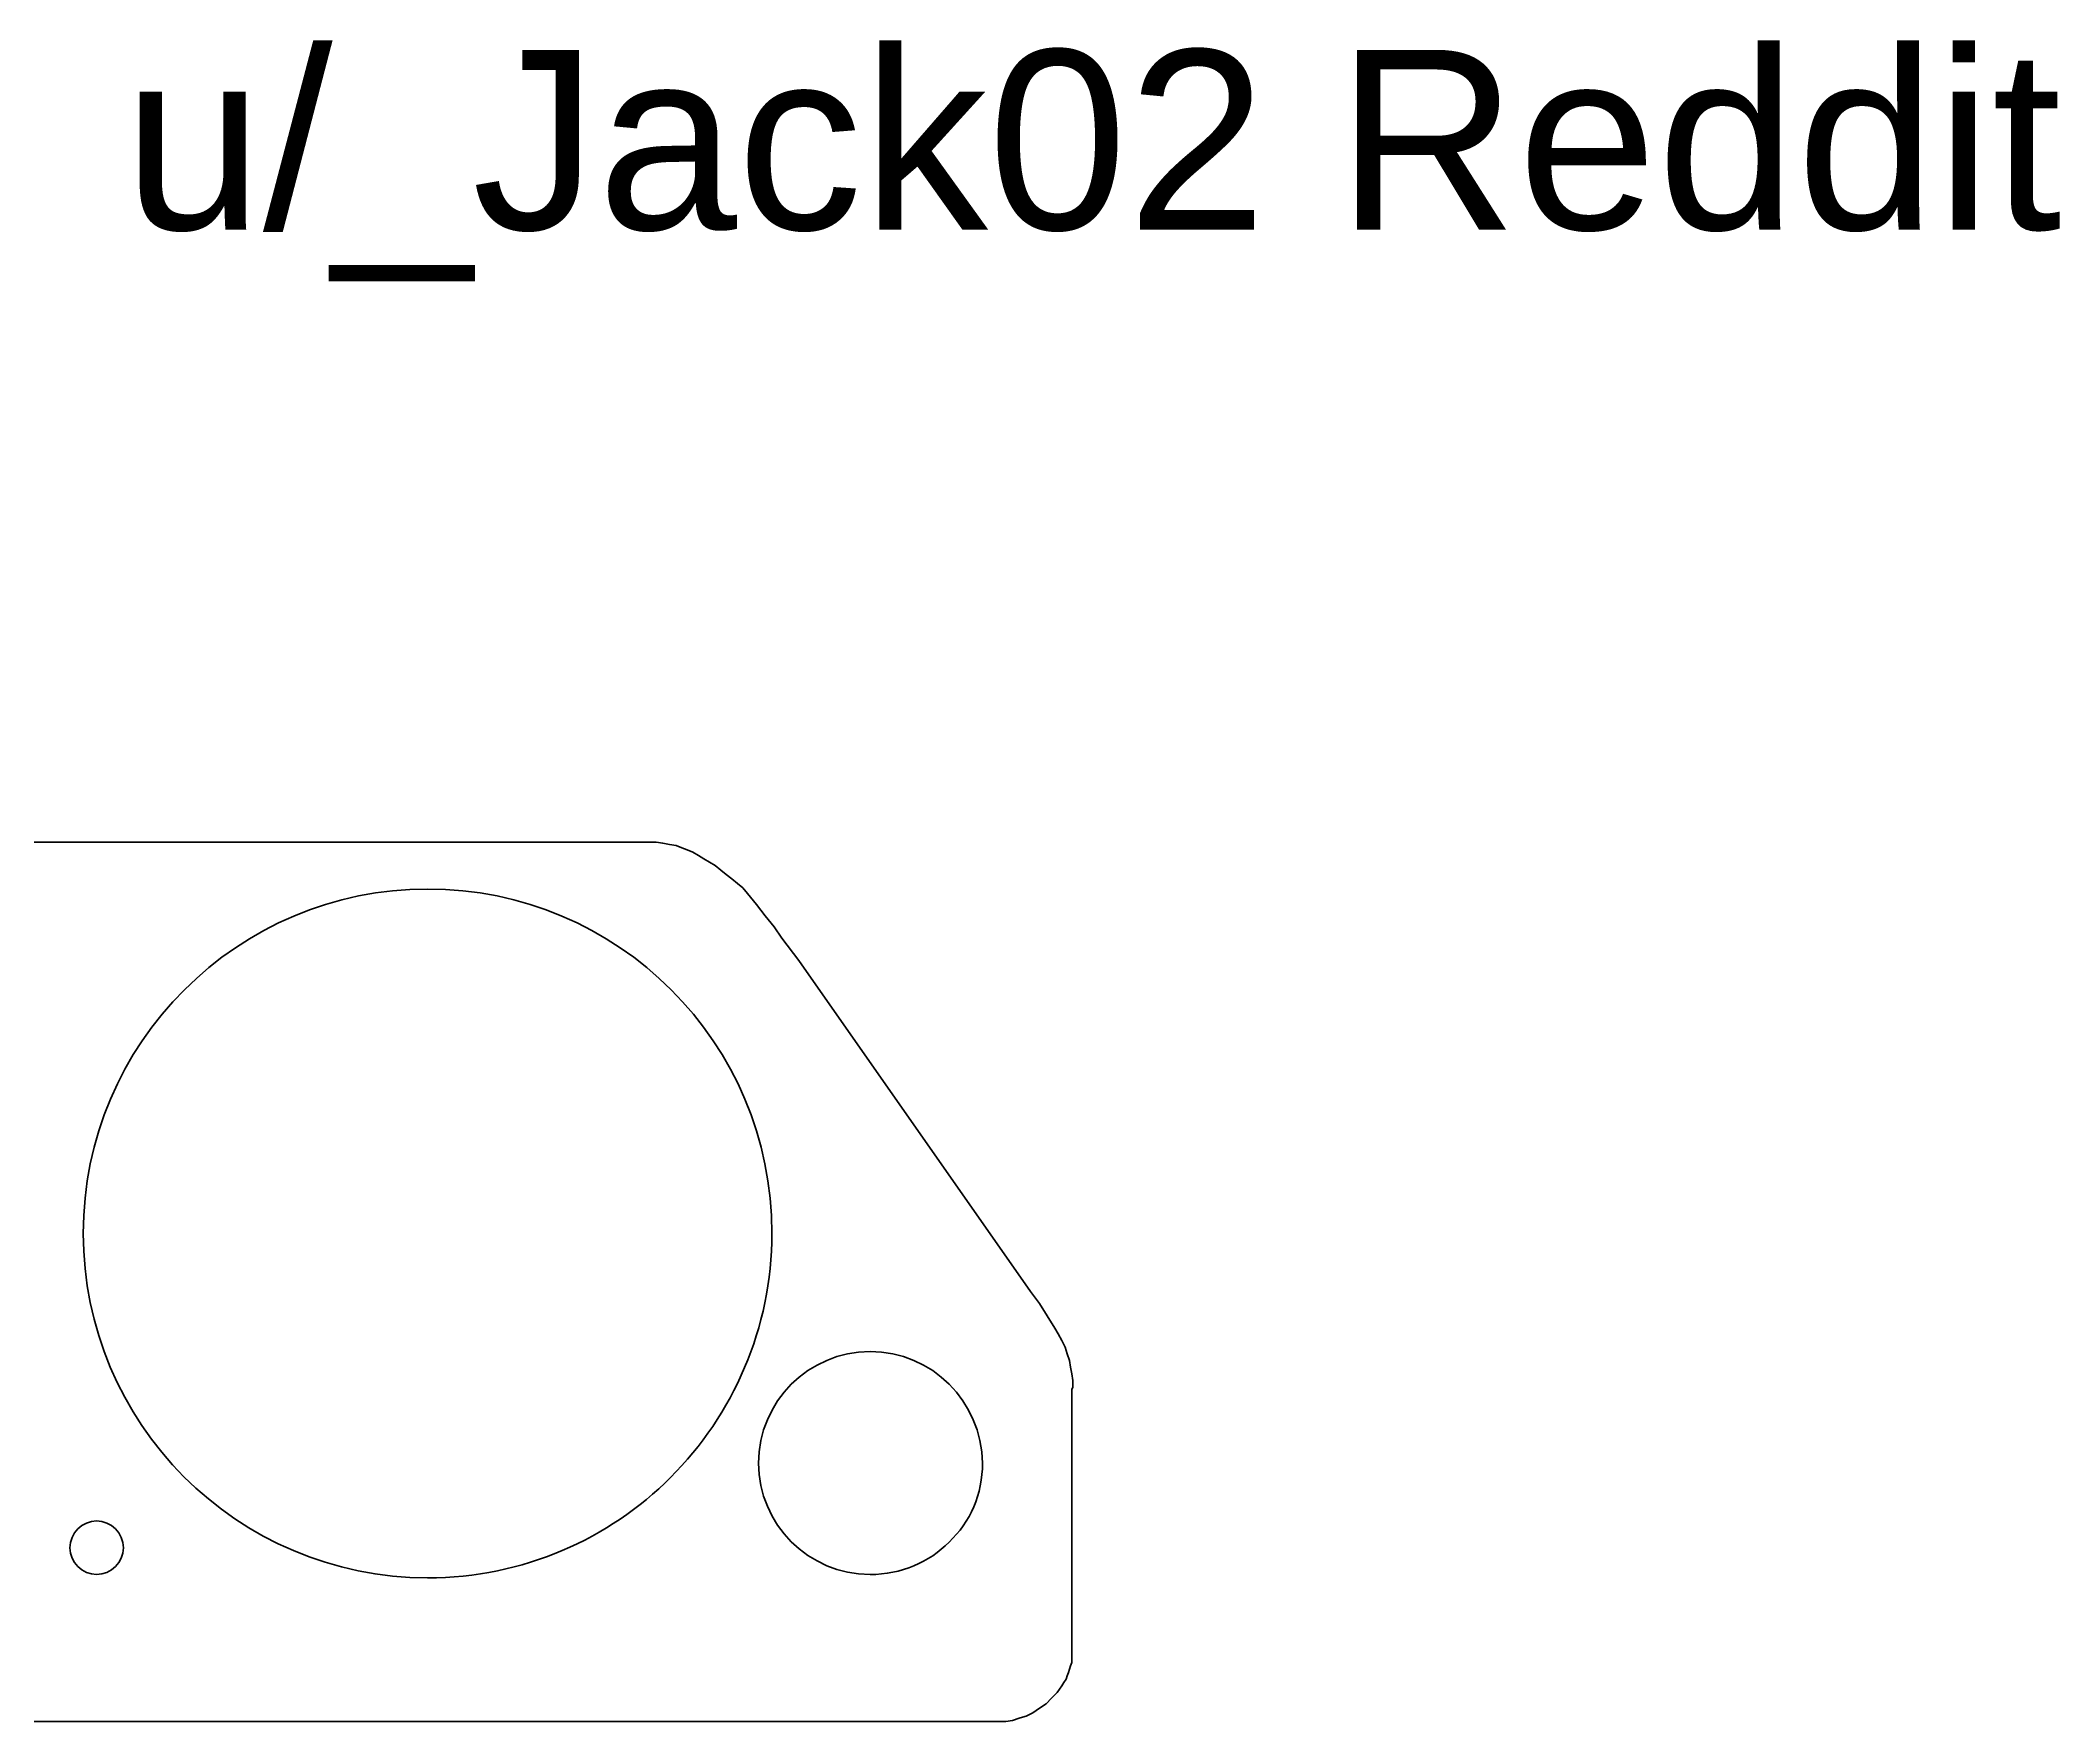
# Model space of a CAD drawing. Header units: millimetres. Extents: x 5 to 277, y 79 to 292.
# Drawn here: x 62.9 to 126.8, y 238.8 to 292 of the extents above; entities that cross this region are included whole.
import ezdxf

# ---------------------------------------------------------------- set-up
doc = ezdxf.new("R2010")
doc.units = ezdxf.units.MM
doc.header["$MEASUREMENT"] = 0
doc.layers.add('Livello 1', color=7, linetype='Continuous', lineweight=0)

msp = doc.modelspace()

# ---------------------------------------------------------------- linework, layer by layer
at = {"layer": 'Livello 1', "color": 18, "lineweight": 35, "true_color": 0x000000}
for points, knots in [([(95.567, 249.414), (95.567, 249.414), (95.567, 249.626), (95.567, 249.626), (95.567, 249.626), (95.532, 249.837), (95.532, 249.837), (95.532, 249.837), (95.497, 250.049), (95.497, 250.049), (95.497, 250.049), (95.462, 250.261), (95.462, 250.261), (95.462, 250.261), (95.391, 250.472), (95.391, 250.472), (95.391, 250.472), (95.321, 250.684), (95.321, 250.684), (95.321, 250.684), (95.215, 250.896), (95.215, 250.896), (95.215, 250.896), (95.109, 251.107), (95.109, 251.107), (95.109, 251.107), (95.003, 251.284), (95.003, 251.284), (95.003, 251.284), (94.756, 251.672), (94.756, 251.672), (94.756, 251.672), (94.509, 252.06), (94.509, 252.06), (94.509, 252.06), (94.227, 252.448), (94.227, 252.448), (94.227, 252.448), (86.889, 262.925), (86.889, 262.925), (86.889, 262.925), (86.36, 263.631), (86.36, 263.631), (86.36, 263.631), (86.113, 263.984), (86.113, 263.984), (86.113, 263.984), (85.831, 264.336), (85.831, 264.336), (85.831, 264.336), (85.549, 264.689), (85.549, 264.689), (85.549, 264.689), (85.266, 265.042), (85.266, 265.042), (85.266, 265.042), (85.125, 265.218), (85.125, 265.218), (85.125, 265.218), (84.949, 265.359), (84.949, 265.359), (84.949, 265.359), (84.772, 265.501), (84.772, 265.501), (84.772, 265.501), (84.596, 265.642), (84.596, 265.642), (84.596, 265.642), (84.42, 265.783), (84.42, 265.783), (84.42, 265.783), (84.243, 265.924), (84.243, 265.924), (84.243, 265.924), (84.067, 266.03), (84.067, 266.03), (84.067, 266.03), (83.891, 266.136), (83.891, 266.136), (83.891, 266.136), (83.714, 266.241), (83.714, 266.241), (83.714, 266.241), (83.538, 266.347), (83.538, 266.347), (83.538, 266.347), (83.361, 266.418), (83.361, 266.418), (83.361, 266.418), (83.185, 266.488), (83.185, 266.488), (83.185, 266.488), (83.009, 266.559), (83.009, 266.559), (83.009, 266.559), (82.797, 266.594), (82.797, 266.594), (82.797, 266.594), (82.585, 266.629), (82.585, 266.629), (82.585, 266.629), (82.374, 266.665), (82.374, 266.665), (82.374, 266.665), (82.162, 266.665), (82.162, 266.665), (82.162, 266.665), (81.95, 266.665), (81.95, 266.665), (81.95, 266.665), (81.527, 266.665), (81.527, 266.665), (81.527, 266.665), (26.176, 266.665), (26.176, 266.665), (26.176, 266.665), (26, 266.665), (26, 266.665), (26, 266.665), (25.823, 266.665), (25.823, 266.665), (25.823, 266.665), (25.647, 266.629), (25.647, 266.629), (25.647, 266.629), (25.506, 266.594), (25.506, 266.594), (25.506, 266.594), (25.4, 266.559), (25.4, 266.559), (25.4, 266.559), (25.259, 266.524), (25.259, 266.524), (25.259, 266.524), (25.118, 266.488), (25.118, 266.488), (25.118, 266.488), (24.977, 266.418), (24.977, 266.418), (24.977, 266.418), (24.836, 266.347), (24.836, 266.347), (24.836, 266.347), (24.694, 266.277), (24.694, 266.277), (24.694, 266.277), (24.553, 266.206), (24.553, 266.206), (24.553, 266.206), (24.412, 266.136), (24.412, 266.136), (24.412, 266.136), (24.271, 266.03), (24.271, 266.03), (24.271, 266.03), (24.13, 265.924), (24.13, 265.924), (24.13, 265.924), (23.989, 265.783), (23.989, 265.783), (23.989, 265.783), (23.848, 265.677), (23.848, 265.677), (23.848, 265.677), (23.707, 265.536), (23.707, 265.536), (23.707, 265.536), (23.46, 265.289), (23.46, 265.289), (23.46, 265.289), (23.213, 265.007), (23.213, 265.007), (23.213, 265.007), (22.966, 264.724), (22.966, 264.724), (22.966, 264.724), (22.719, 264.442), (22.719, 264.442), (22.719, 264.442), (22.507, 264.125), (22.507, 264.125), (22.507, 264.125), (22.296, 263.843), (22.296, 263.843), (22.296, 263.843), (22.225, 263.772), (22.225, 263.772), (22.225, 263.772), (22.154, 263.701), (22.154, 263.701), (22.154, 263.701), (22.049, 263.525), (22.049, 263.525), (22.049, 263.525), (11.712, 248.779), (11.712, 248.779), (11.712, 248.779), (11.606, 248.638), (11.606, 248.638), (11.606, 248.638), (11.536, 248.497), (11.536, 248.497), (11.536, 248.497), (11.465, 248.356), (11.465, 248.356), (11.465, 248.356), (11.395, 248.179), (11.395, 248.179), (11.395, 248.179), (11.359, 248.003), (11.359, 248.003), (11.359, 248.003), (11.324, 247.826), (11.324, 247.826), (11.324, 247.826), (11.324, 247.65), (11.324, 247.65), (11.324, 247.65), (11.324, 247.474), (11.324, 247.474), (11.324, 247.474), (11.324, 247.297), (11.324, 247.297), (11.324, 247.297), (11.359, 247.121), (11.359, 247.121), (11.359, 247.121), (11.395, 246.944), (11.395, 246.944), (11.395, 246.944), (11.43, 246.768), (11.43, 246.768), (11.43, 246.768), (11.501, 246.627), (11.501, 246.627), (11.501, 246.627), (11.571, 246.486), (11.571, 246.486), (11.571, 246.486), (11.642, 246.345), (11.642, 246.345), (11.642, 246.345), (11.747, 246.204), (11.747, 246.204), (11.747, 246.204), (15.91, 240.277), (15.91, 240.277), (15.91, 240.277), (16.087, 240.065), (16.087, 240.065), (16.087, 240.065), (16.263, 239.854), (16.263, 239.854), (16.263, 239.854), (16.334, 239.748), (16.334, 239.748), (16.334, 239.748), (16.404, 239.677), (16.404, 239.677), (16.404, 239.677), (16.51, 239.607), (16.51, 239.607), (16.51, 239.607), (16.616, 239.536), (16.616, 239.536), (16.616, 239.536), (16.722, 239.466), (16.722, 239.466), (16.722, 239.466), (16.827, 239.395), (16.827, 239.395), (16.827, 239.395), (16.933, 239.324), (16.933, 239.324), (16.933, 239.324), (17.039, 239.254), (17.039, 239.254), (17.039, 239.254), (17.145, 239.183), (17.145, 239.183), (17.145, 239.183), (17.251, 239.113), (17.251, 239.113), (17.251, 239.113), (17.498, 239.042), (17.498, 239.042), (17.498, 239.042), (17.78, 238.972), (17.78, 238.972), (17.78, 238.972), (18.062, 238.901), (18.062, 238.901), (18.062, 238.901), (18.344, 238.866), (18.344, 238.866), (18.344, 238.866), (18.627, 238.831), (18.627, 238.831), (18.627, 238.831), (18.909, 238.831), (18.909, 238.831), (18.909, 238.831), (19.191, 238.831), (19.191, 238.831), (19.191, 238.831), (19.756, 238.831), (19.756, 238.831), (19.756, 238.831), (92.957, 238.831), (92.957, 238.831), (92.957, 238.831), (93.204, 238.831), (93.204, 238.831), (93.204, 238.831), (93.451, 238.831), (93.451, 238.831), (93.451, 238.831), (93.663, 238.866), (93.663, 238.866), (93.663, 238.866), (93.874, 238.936), (93.874, 238.936), (93.874, 238.936), (93.98, 238.972), (93.98, 238.972), (93.98, 238.972), (94.086, 239.007), (94.086, 239.007), (94.086, 239.007), (94.298, 239.113), (94.298, 239.113), (94.298, 239.113), (94.509, 239.254), (94.509, 239.254), (94.509, 239.254), (94.721, 239.395), (94.721, 239.395), (94.721, 239.395), (94.897, 239.571), (94.897, 239.571), (94.897, 239.571), (95.074, 239.748), (95.074, 239.748), (95.074, 239.748), (95.144, 239.854), (95.144, 239.854), (95.144, 239.854), (95.215, 239.959), (95.215, 239.959), (95.215, 239.959), (95.285, 240.065), (95.285, 240.065), (95.285, 240.065), (95.356, 240.171), (95.356, 240.171), (95.356, 240.171), (95.391, 240.277), (95.391, 240.277), (95.391, 240.277), (95.426, 240.383), (95.426, 240.383), (95.426, 240.383), (95.462, 240.489), (95.462, 240.489), (95.462, 240.489), (95.497, 240.594), (95.497, 240.594), (95.497, 240.594), (95.532, 240.7), (95.532, 240.7), (95.532, 240.7), (95.532, 240.806), (95.532, 240.806), (95.532, 240.806), (95.532, 240.912), (95.532, 240.912), (95.532, 240.912), (95.532, 241.053), (95.532, 241.053), (95.532, 241.053), (95.532, 249.343), (95.532, 249.343), (95.532, 249.343), (95.567, 249.414), (95.567, 249.414)], [0, 0, 0, 0, 1, 1, 1, 2, 2, 2, 3, 3, 3, 4, 4, 4, 5, 5, 5, 6, 6, 6, 7, 7, 7, 8, 8, 8, 9, 9, 9, 10, 10, 10, 11, 11, 11, 12, 12, 12, 13, 13, 13, 14, 14, 14, 15, 15, 15, 16, 16, 16, 17, 17, 17, 18, 18, 18, 19, 19, 19, 20, 20, 20, 21, 21, 21, 22, 22, 22, 23, 23, 23, 24, 24, 24, 25, 25, 25, 26, 26, 26, 27, 27, 27, 28, 28, 28, 29, 29, 29, 30, 30, 30, 31, 31, 31, 32, 32, 32, 33, 33, 33, 34, 34, 34, 35, 35, 35, 36, 36, 36, 37, 37, 37, 38, 38, 38, 39, 39, 39, 40, 40, 40, 41, 41, 41, 42, 42, 42, 43, 43, 43, 44, 44, 44, 45, 45, 45, 46, 46, 46, 47, 47, 47, 48, 48, 48, 49, 49, 49, 50, 50, 50, 51, 51, 51, 52, 52, 52, 53, 53, 53, 54, 54, 54, 55, 55, 55, 56, 56, 56, 57, 57, 57, 58, 58, 58, 59, 59, 59, 60, 60, 60, 61, 61, 61, 62, 62, 62, 63, 63, 63, 64, 64, 64, 65, 65, 65, 66, 66, 66, 67, 67, 67, 68, 68, 68, 69, 69, 69, 70, 70, 70, 71, 71, 71, 72, 72, 72, 73, 73, 73, 74, 74, 74, 75, 75, 75, 76, 76, 76, 77, 77, 77, 78, 78, 78, 79, 79, 79, 80, 80, 80, 81, 81, 81, 82, 82, 82, 83, 83, 83, 84, 84, 84, 85, 85, 85, 86, 86, 86, 87, 87, 87, 88, 88, 88, 89, 89, 89, 90, 90, 90, 91, 91, 91, 92, 92, 92, 93, 93, 93, 94, 94, 94, 95, 95, 95, 96, 96, 96, 97, 97, 97, 98, 98, 98, 99, 99, 99, 100, 100, 100, 101, 101, 101, 102, 102, 102, 103, 103, 103, 104, 104, 104, 105, 105, 105, 106, 106, 106, 107, 107, 107, 108, 108, 108, 109, 109, 109, 110, 110, 110, 111, 111, 111, 112, 112, 112, 113, 113, 113, 114, 114, 114, 115, 115, 115, 116, 116, 116, 117, 117, 117, 118, 118, 118, 119, 119, 119, 120, 120, 120, 121, 121, 121, 122, 122, 122, 123, 123, 123, 124, 124, 124, 125, 125, 125, 126, 126, 126, 127, 127, 127, 128, 128, 128, 128]), ([(75.142, 243.381), (69.109, 243.381), (64.241, 248.285), (64.241, 254.282), (64.241, 260.315), (69.144, 265.183), (75.142, 265.183), (81.174, 265.183), (86.042, 260.315), (86.042, 254.282), (86.042, 251.284), (84.808, 248.532), (82.832, 246.556), (80.892, 244.616), (78.176, 243.381), (75.142, 243.381)], [0, 0, 0, 0, 1, 1, 1, 2, 2, 2, 3, 3, 3, 4, 4, 4, 5, 5, 5, 5]), ([(91.652, 244.51), (91.017, 243.875), (90.135, 243.487), (89.147, 243.487), (87.207, 243.487), (85.619, 245.075), (85.619, 247.015), (85.619, 247.015), (85.619, 247.015), (85.619, 247.015), (85.619, 248.955), (87.207, 250.543), (89.147, 250.543), (91.122, 250.543), (92.675, 248.955), (92.71, 247.015), (92.71, 246.027), (92.322, 245.145), (91.652, 244.51)], [0, 0, 0, 0, 1, 1, 1, 2, 2, 2, 3, 3, 3, 4, 4, 4, 5, 5, 5, 6, 6, 6, 6]), ([(64.664, 243.487), (64.206, 243.487), (63.818, 243.875), (63.818, 244.334), (63.818, 244.793), (64.206, 245.181), (64.664, 245.181), (65.123, 245.181), (65.511, 244.793), (65.511, 244.334), (65.511, 243.875), (65.123, 243.487), (64.664, 243.487)], [0, 0, 0, 0, 1, 1, 1, 2, 2, 2, 3, 3, 3, 4, 4, 4, 4])]:
    msp.add_open_spline(points, degree=3, knots=knots, dxfattribs=at)

# ---------------------------------------------------------------- texts
at = {"layer": 'Livello 1', "insert": (65.511, 284.413), "char_height": 0.2, "attachment_point": 7}
msp.add_mtext('\\C18;\\c0;\\FArial|b0|i0|c1;\\H5.684565;\\W1.000000;u/_Jack02 Reddit', dxfattribs=at)

doc.saveas('drawing.dxf')
